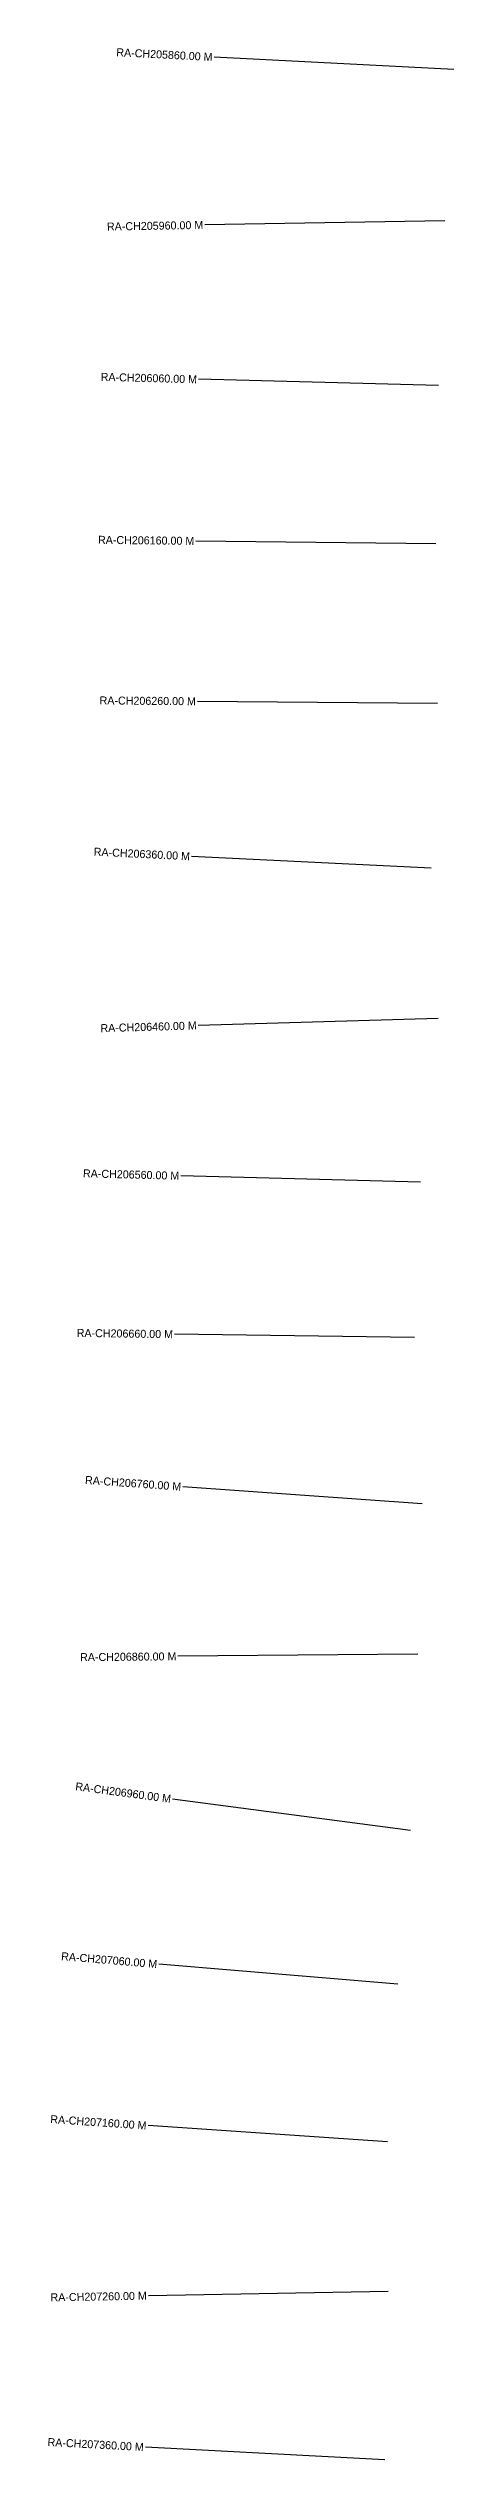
# Model space of a CAD drawing. Header units: metres. Extents: x 274638 to 286830, y 2075726 to 2078809.
# Drawn here: x 274678 to 274931, y 2077299 to 2078806 of the extents above; entities that cross this region are included whole.
import ezdxf
from ezdxf.enums import TextEntityAlignment as Align

# ---------------------------------------------------------------- set-up
doc = ezdxf.new("R2010")
doc.units = ezdxf.units.M
doc.layers.add('CS', color=134, linetype='Continuous')
doc.layers.add('CSMark', color=210, linetype='Continuous')

msp = doc.modelspace()

# ---------------------------------------------------------------- linework, layer by layer
at = {"layer": 'CS'}
for p, q in [((274931.1, 2078792.6), (274781.3, 2078800.2)), ((274925.5, 2078698), (274775.5, 2078695.4)), ((274921.6, 2078595), (274771.6, 2078598.9)), ((274919.9, 2078496.1), (274769.9, 2078497.8)), ((274920.9, 2078396.3), (274770.9, 2078397.6)), ((274917, 2078293.4), (274767.2, 2078300.7)), ((274921.3, 2078199.5), (274771.4, 2078195.1)), ((274910.4, 2078097.1), (274760.5, 2078101.1)), ((274906.6, 2078000), (274756.6, 2078002.1)), ((274906.6, 2078000), (274756.6, 2078002.1)), ((274911.3, 2077896.1), (274761.7, 2077906.7)), ((274911.3, 2077896.1), (274761.7, 2077906.7)), ((274908.7, 2077802.2), (274758.7, 2077800.8)), ((274908.7, 2077802.2), (274758.7, 2077800.8)), ((274904, 2077691.9), (274755.2, 2077711.6)), ((274904, 2077691.9), (274755.2, 2077711.6)), ((274896.1, 2077595.8), (274746.7, 2077608.4)), ((274896.1, 2077595.8), (274746.7, 2077608.4)), ((274889.6, 2077497.3), (274740, 2077507.5)), ((274889.6, 2077497.3), (274740, 2077507.5)), ((274890.2, 2077403.9), (274740.2, 2077401.2)), ((274890.2, 2077403.9), (274740.2, 2077401.2)), ((274888.1, 2077298.6), (274738.3, 2077306.5)), ((274888.1, 2077298.6), (274738.3, 2077306.5))]:
    msp.add_line(p, q, dxfattribs=at)

# ---------------------------------------------------------------- texts
at = {"layer": 'CSMark'}
for s, rotation, p in [('RA-CH205860.00 M', 357.0713, (274780.3, 2078800.3)), ('RA-CH205960.00 M', 0.9902, (274774.5, 2078695.4)), ('RA-CH206060.00 M', 358.502, (274770.6, 2078598.9)), ('RA-CH206160.00 M', 359.3254, (274768.9, 2078497.9)), ('RA-CH206260.00 M', 359.496, (274769.9, 2078397.7)), ('RA-CH206360.00 M', 357.2205, (274766.2, 2078300.8)), ('RA-CH206460.00 M', 1.6743, (274770.4, 2078195.1)), ('RA-CH206560.00 M', 358.4881, (274759.5, 2078101.1)), ('RA-CH206660.00 M', 359.2017, (274755.6, 2078002.1)), ('RA-CH206660.00 M', 359.2017, (274755.6, 2078002.1)), ('RA-CH206760.00 M', 355.941, (274760.7, 2077906.8)), ('RA-CH206760.00 M', 355.941, (274760.7, 2077906.8)), ('RA-CH206860.00 M', 0.5231, (274757.7, 2077800.8)), ('RA-CH206860.00 M', 0.5231, (274757.7, 2077800.8)), ('RA-CH206960.00 M', 352.4644, (274754.3, 2077711.7)), ('RA-CH206960.00 M', 352.4644, (274754.3, 2077711.7)), ('RA-CH207060.00 M', 355.2147, (274745.7, 2077608.4)), ('RA-CH207060.00 M', 355.2147, (274745.7, 2077608.4)), ('RA-CH207160.00 M', 356.1052, (274739, 2077507.5)), ('RA-CH207160.00 M', 356.1052, (274739, 2077507.5)), ('RA-CH207260.00 M', 1.0368, (274739.2, 2077401.2)), ('RA-CH207260.00 M', 1.0368, (274739.2, 2077401.2)), ('RA-CH207360.00 M', 356.9873, (274737.3, 2077306.6)), ('RA-CH207360.00 M', 356.9873, (274737.3, 2077306.6))]:
    msp.add_text(s, height=5, rotation=rotation, dxfattribs=at).set_placement(p, align=Align.MIDDLE_RIGHT)

doc.saveas('drawing.dxf')
